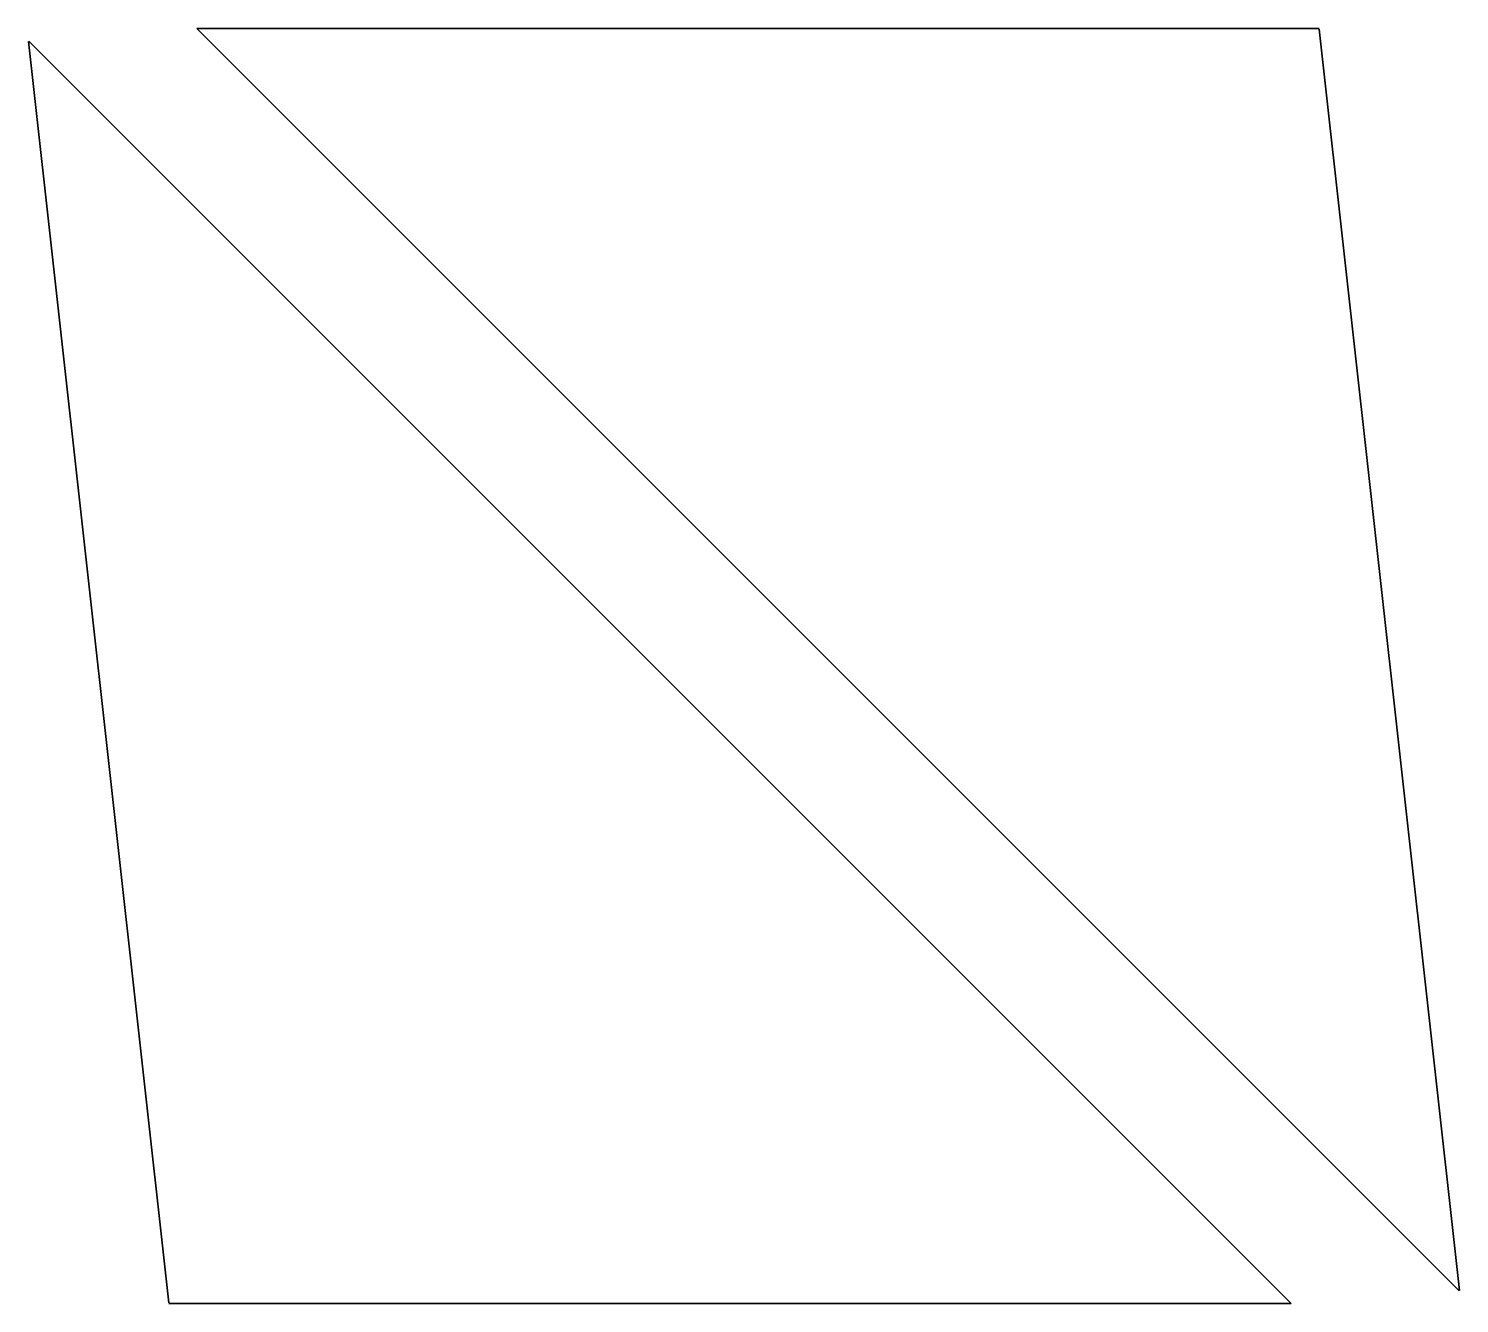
# Model space of a CAD drawing. Extents: x 212 to 383, y 344 to 497.
import ezdxf

# ---------------------------------------------------------------- set-up
doc = ezdxf.new("R2010")
doc.units = 0
doc.header["$MEASUREMENT"] = 0
doc.layers.add('Layer 1', color=7, linetype='Continuous', lineweight=0)

msp = doc.modelspace()

# ---------------------------------------------------------------- linework, layer by layer
at = {"layer": 'Layer 1', "color": 250, "lineweight": 35, "true_color": 0x231f20}
for p, q in [((232.13, 496.66), (382.95, 345.84)), ((232.13, 496.66), (366.21, 496.66)), ((366.21, 496.6), (382.96, 345.89)), ((228.79, 344.4), (212.04, 495.11)), ((362.87, 344.34), (212.05, 495.16)), ((362.87, 344.34), (228.79, 344.34))]:
    msp.add_line(p, q, dxfattribs=at)

doc.saveas('drawing.dxf')
